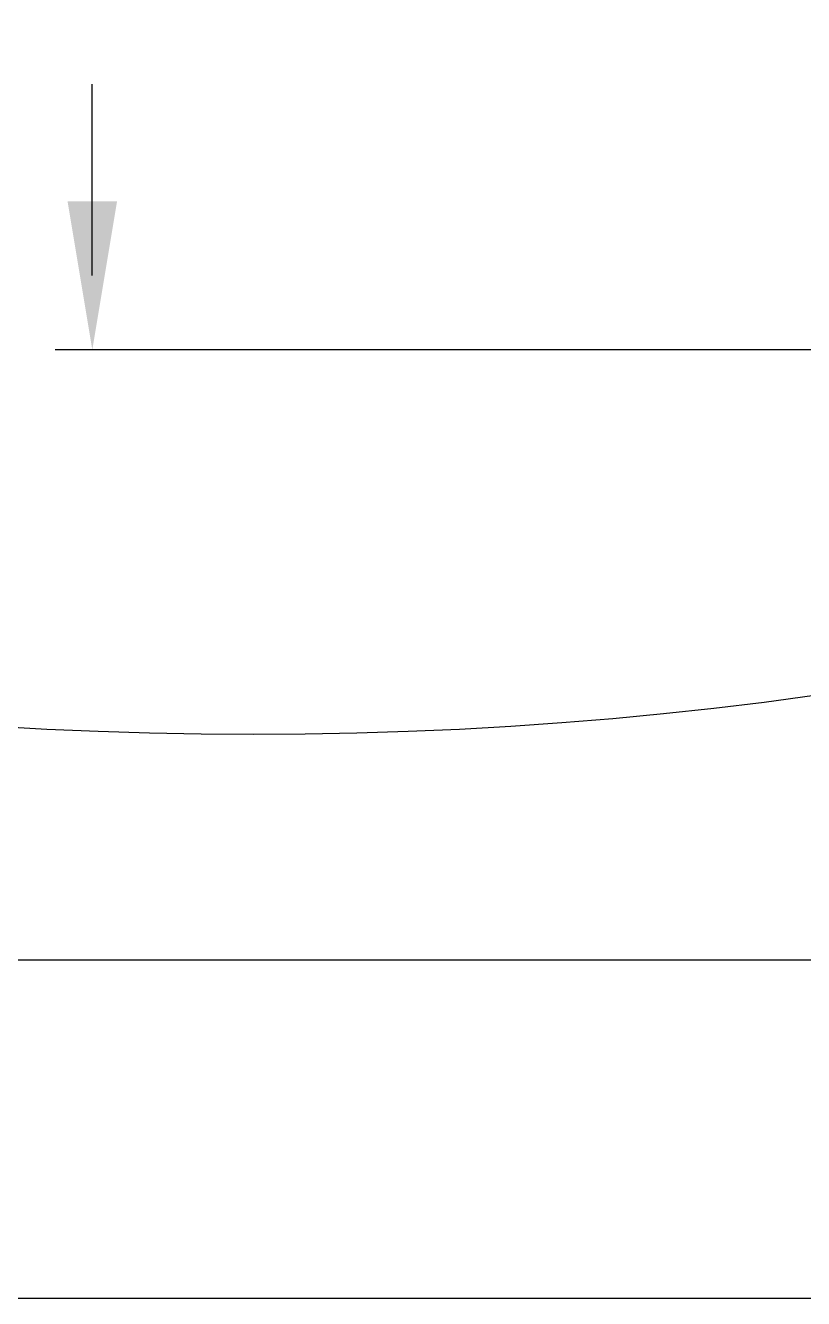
# Model space of a CAD drawing. Header units: inches. Extents: x 10 to 190, y 5 to 37.
# Drawn here: x 144.911 to 146.222, y 5.246 to 7.39 of the extents above; entities that cross this region are included whole.
import ezdxf

# ---------------------------------------------------------------- set-up
doc = ezdxf.new("R2010")
doc.units = ezdxf.units.IN
doc.header["$MEASUREMENT"] = 0

msp = doc.modelspace()

# ---------------------------------------------------------------- linework, layer by layer
for p, q in [((145.0241, 6.9687), (145.0241, 7.2915)), ((146.6445, 6.8437), (144.9616, 6.8437)), ((135.886, 5.8161), (165.2229, 5.8161))]:
    msp.add_line(p, q)
msp.add_lwpolyline([(135.886, 35.0457), (165.2229, 35.0457), (165.2229, 5.2458), (135.886, 5.2458)], close=True)
msp.add_circle((145.2951, 12.9566), 6.7609)
msp.add_solid([(144.9824, 7.0937), (145.0657, 7.0937), (145.0241, 6.8437)])

doc.saveas('drawing.dxf')
